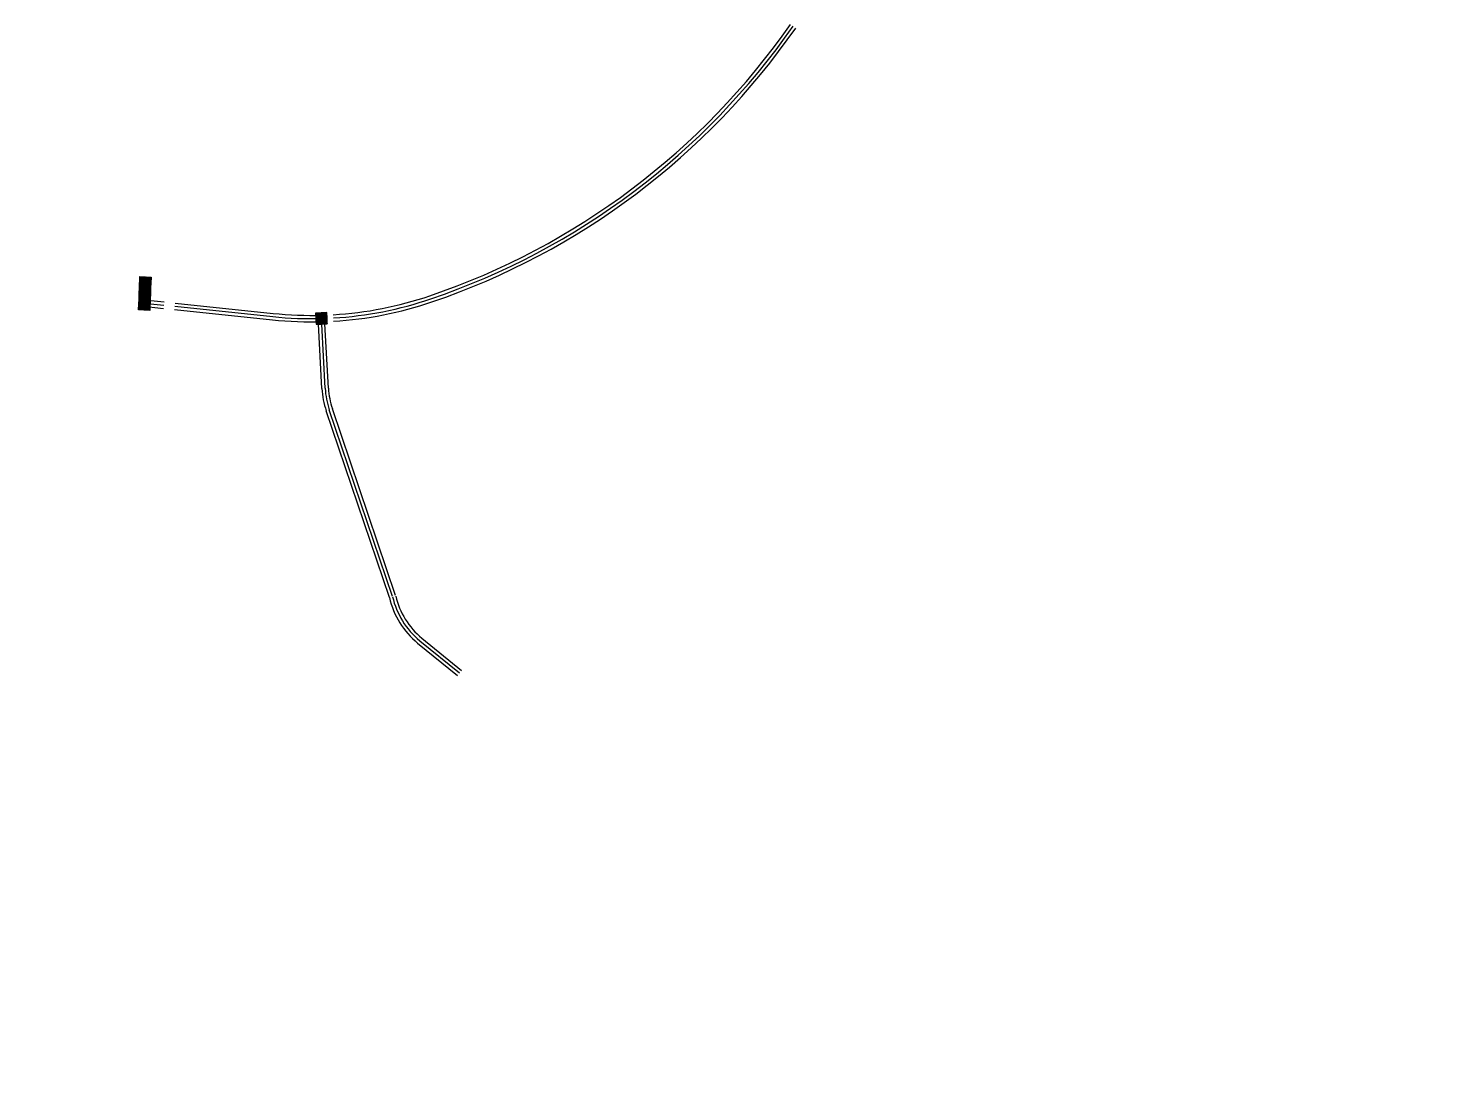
# Model space of a CAD drawing. Header units: millimetres. Extents: x 832728086 to 834530684, y 817551485 to 818349469.
# Drawn here: x 833097630 to 833173349, y 817765065 to 817822448 of the extents above; entities that cross this region are included whole.
import ezdxf

# ---------------------------------------------------------------- set-up
doc = ezdxf.new("R2010")
doc.units = ezdxf.units.MM
doc.header["$LTSCALE"] = 100
doc.layers.add('000-helpline', color=30, linetype='Continuous', lineweight=30, plot=False)
doc.layers.add('000-Tactile-l', color=8, linetype='Continuous')

# ---------------------------------------------------------------- blocks, each defined once
blk = doc.blocks.new('tactile')
at = {"layer": '000-helpline', "ltscale": 0.015}
for points in [[(834249.632, 817862.099), (834249.932, 817862.087), (834249.919, 817861.787), (834249.619, 817861.799)], [(834249.645, 817862.399), (834249.944, 817862.386), (834249.932, 817862.087), (834249.632, 817862.099)], [(834249.657, 817862.699), (834249.957, 817862.686), (834249.944, 817862.386), (834249.645, 817862.399)], [(834249.932, 817862.087), (834250.232, 817862.074), (834250.219, 817861.774), (834249.919, 817861.787)], [(834249.944, 817862.386), (834250.244, 817862.374), (834250.232, 817862.074), (834249.932, 817862.087)], [(834249.957, 817862.686), (834250.257, 817862.673), (834250.244, 817862.374), (834249.944, 817862.386)], [(834249.607, 817861.5), (834249.907, 817861.487), (834249.894, 817861.187), (834249.594, 817861.2)], [(834249.619, 817861.799), (834249.919, 817861.787), (834249.907, 817861.487), (834249.607, 817861.5)], [(834249.907, 817861.487), (834250.206, 817861.474), (834250.194, 817861.175), (834249.894, 817861.187)], [(834249.919, 817861.787), (834250.219, 817861.774), (834250.206, 817861.474), (834249.907, 817861.487)], [(834249.594, 817861.2), (834249.894, 817861.187), (834249.882, 817860.888), (834249.582, 817860.9)], [(834249.894, 817861.187), (834250.194, 817861.175), (834250.181, 817860.875), (834249.882, 817860.888)], [(834259.444, 817860.439), (834259.428, 817860.739), (834259.129, 817860.723), (834259.145, 817860.423)], [(834259.744, 817860.455), (834259.728, 817860.755), (834259.428, 817860.739), (834259.444, 817860.439)], [(834259.46, 817860.14), (834259.444, 817860.439), (834259.145, 817860.423), (834259.161, 817860.124)], [(834259.76, 817860.156), (834259.744, 817860.455), (834259.444, 817860.439), (834259.46, 817860.14)]]:
    blk.add_lwpolyline(points, close=True, dxfattribs=at)
at = {"layer": '000-Tactile-l', "ltscale": 5e-05}
for p, q in [((834249.698, 817861.288), (834250.943, 817861.158)), ((834249.706, 817861.464), (834250.961, 817861.332)), ((834251.558, 817861.269), (834256.835, 817860.715)), ((834249.691, 817861.113), (834250.924, 817860.984)), ((834251.521, 817860.921), (834256.798, 817860.367)), ((834251.539, 817861.095), (834256.816, 817860.541)), ((834259.47, 817856.663), (834259.286, 817860.124)), ((834259.645, 817856.673), (834259.46, 817860.133)), ((834259.819, 817856.682), (834259.635, 817860.143)), ((834263.109, 817845.389), (834259.702, 817855.453)), ((834263.275, 817845.446), (834259.868, 817855.509)), ((834263.441, 817845.502), (834260.034, 817855.565)), ((834264.744, 817843.058), (834266.895, 817841.32)), ((834264.855, 817843.193), (834267.005, 817841.456)), ((834264.633, 817842.923), (834266.785, 817841.184))]:
    blk.add_line(p, q, dxfattribs=at)
at = {"layer": '000-Tactile-l'}
for points in [[(834249.607, 817861.5), (834249.632, 817862.099), (834250.232, 817862.074), (834250.206, 817861.474)], [(834249.632, 817862.099), (834249.657, 817862.699), (834250.257, 817862.673), (834250.232, 817862.074)], [(834249.582, 817860.9), (834249.607, 817861.5), (834250.206, 817861.474), (834250.181, 817860.875)]]:
    blk.add_lwpolyline(points, close=True, dxfattribs=at)
at = {"layer": '000-Tactile-l', "ltscale": 0.015}
for centre, radius in [((834249.652, 817861.973), 0.0175), ((834249.654, 817862.023), 0.0175), ((834249.656, 817862.073), 0.0175), ((834249.652, 817861.973), 0.0125), ((834249.658, 817862.123), 0.0175), ((834249.654, 817862.023), 0.0125), ((834249.66, 817862.173), 0.0175), ((834249.656, 817862.073), 0.0125), ((834249.662, 817862.223), 0.0175), ((834249.658, 817862.123), 0.0125), ((834249.664, 817862.273), 0.0175), ((834249.66, 817862.173), 0.0125), ((834249.666, 817862.323), 0.0175), ((834249.662, 817862.223), 0.0125), ((834249.669, 817862.373), 0.0175), ((834249.664, 817862.273), 0.0125), ((834249.671, 817862.423), 0.0175), ((834249.666, 817862.323), 0.0125), ((834249.673, 817862.473), 0.0175), ((834249.669, 817862.373), 0.0125), ((834249.675, 817862.523), 0.0175), ((834249.671, 817862.423), 0.0125), ((834249.677, 817862.573), 0.0175), ((834249.673, 817862.473), 0.0125), ((834249.679, 817862.623), 0.0175), ((834249.675, 817862.523), 0.0125), ((834249.681, 817862.673), 0.0175), ((834249.677, 817862.573), 0.0125), ((834249.679, 817862.623), 0.0125), ((834249.681, 817862.673), 0.0125), ((834249.702, 817861.971), 0.0175), ((834249.704, 817862.021), 0.0175), ((834249.706, 817862.071), 0.0175), ((834249.702, 817861.971), 0.0125), ((834249.708, 817862.121), 0.0175), ((834249.704, 817862.021), 0.0125), ((834249.71, 817862.171), 0.0175), ((834249.706, 817862.071), 0.0125), ((834249.712, 817862.221), 0.0175), ((834249.708, 817862.121), 0.0125), ((834249.714, 817862.271), 0.0175), ((834249.71, 817862.171), 0.0125), ((834249.716, 817862.321), 0.0175), ((834249.712, 817862.221), 0.0125), ((834249.719, 817862.371), 0.0175), ((834249.714, 817862.271), 0.0125), ((834249.721, 817862.421), 0.0175), ((834249.716, 817862.321), 0.0125), ((834249.723, 817862.471), 0.0175), ((834249.719, 817862.371), 0.0125), ((834249.725, 817862.521), 0.0175), ((834249.721, 817862.421), 0.0125), ((834249.727, 817862.571), 0.0175), ((834249.723, 817862.471), 0.0125), ((834249.729, 817862.62), 0.0175), ((834249.725, 817862.521), 0.0125), ((834249.731, 817862.67), 0.0175), ((834249.727, 817862.571), 0.0125), ((834249.729, 817862.62), 0.0125), ((834249.731, 817862.67), 0.0125), ((834249.752, 817861.969), 0.0175), ((834249.754, 817862.019), 0.0175), ((834249.756, 817862.069), 0.0175), ((834249.752, 817861.969), 0.0125), ((834249.758, 817862.119), 0.0175), ((834249.754, 817862.019), 0.0125), ((834249.76, 817862.169), 0.0175), ((834249.756, 817862.069), 0.0125), ((834249.762, 817862.219), 0.0175), ((834249.758, 817862.119), 0.0125), ((834249.764, 817862.269), 0.0175), ((834249.76, 817862.169), 0.0125), ((834249.766, 817862.319), 0.0175), ((834249.762, 817862.219), 0.0125), ((834249.768, 817862.369), 0.0175), ((834249.764, 817862.269), 0.0125), ((834249.771, 817862.419), 0.0175), ((834249.766, 817862.319), 0.0125), ((834249.773, 817862.469), 0.0175), ((834249.768, 817862.369), 0.0125), ((834249.775, 817862.518), 0.0175), ((834249.771, 817862.419), 0.0125), ((834249.777, 817862.568), 0.0175), ((834249.773, 817862.469), 0.0125), ((834249.779, 817862.618), 0.0175), ((834249.775, 817862.518), 0.0125), ((834249.781, 817862.668), 0.0175), ((834249.777, 817862.568), 0.0125), ((834249.779, 817862.618), 0.0125), ((834249.781, 817862.668), 0.0125), ((834249.802, 817861.967), 0.0175), ((834249.804, 817862.017), 0.0175), ((834249.806, 817862.067), 0.0175), ((834249.802, 817861.967), 0.0125), ((834249.808, 817862.117), 0.0175), ((834249.804, 817862.017), 0.0125), ((834249.81, 817862.167), 0.0175), ((834249.806, 817862.067), 0.0125), ((834249.812, 817862.217), 0.0175), ((834249.808, 817862.117), 0.0125), ((834249.814, 817862.267), 0.0175), ((834249.81, 817862.167), 0.0125), ((834249.816, 817862.317), 0.0175), ((834249.812, 817862.217), 0.0125), ((834249.818, 817862.367), 0.0175), ((834249.814, 817862.267), 0.0125), ((834249.821, 817862.416), 0.0175), ((834249.816, 817862.317), 0.0125), ((834249.823, 817862.466), 0.0175), ((834249.818, 817862.367), 0.0125), ((834249.825, 817862.516), 0.0175), ((834249.821, 817862.416), 0.0125), ((834249.827, 817862.566), 0.0175), ((834249.823, 817862.466), 0.0125), ((834249.829, 817862.616), 0.0175), ((834249.825, 817862.516), 0.0125), ((834249.831, 817862.666), 0.0175), ((834249.827, 817862.566), 0.0125), ((834249.829, 817862.616), 0.0125), ((834249.831, 817862.666), 0.0125), ((834249.852, 817861.965), 0.0175), ((834249.854, 817862.015), 0.0175), ((834249.856, 817862.065), 0.0175), ((834249.852, 817861.965), 0.0125), ((834249.858, 817862.115), 0.0175), ((834249.854, 817862.015), 0.0125), ((834249.86, 817862.165), 0.0175), ((834249.856, 817862.065), 0.0125), ((834249.862, 817862.215), 0.0175), ((834249.858, 817862.115), 0.0125), ((834249.864, 817862.265), 0.0175), ((834249.86, 817862.165), 0.0125), ((834249.866, 817862.314), 0.0175), ((834249.862, 817862.215), 0.0125), ((834249.868, 817862.364), 0.0175), ((834249.864, 817862.265), 0.0125), ((834249.87, 817862.414), 0.0175), ((834249.866, 817862.314), 0.0125), ((834249.873, 817862.464), 0.0175), ((834249.868, 817862.364), 0.0125), ((834249.875, 817862.514), 0.0175), ((834249.87, 817862.414), 0.0125), ((834249.877, 817862.564), 0.0175), ((834249.873, 817862.464), 0.0125), ((834249.879, 817862.614), 0.0175), ((834249.875, 817862.514), 0.0125), ((834249.881, 817862.664), 0.0175), ((834249.877, 817862.564), 0.0125), ((834249.879, 817862.614), 0.0125), ((834249.881, 817862.664), 0.0125), ((834249.902, 817861.963), 0.0175), ((834249.904, 817862.013), 0.0175), ((834249.906, 817862.063), 0.0175), ((834249.902, 817861.963), 0.0125), ((834249.908, 817862.113), 0.0175), ((834249.904, 817862.013), 0.0125), ((834249.91, 817862.163), 0.0175), ((834249.906, 817862.063), 0.0125), ((834249.912, 817862.212), 0.0175), ((834249.908, 817862.113), 0.0125), ((834249.914, 817862.262), 0.0175), ((834249.91, 817862.163), 0.0125), ((834249.916, 817862.312), 0.0175), ((834249.912, 817862.212), 0.0125), ((834249.918, 817862.362), 0.0175), ((834249.914, 817862.262), 0.0125), ((834249.92, 817862.412), 0.0175), ((834249.916, 817862.312), 0.0125), ((834249.923, 817862.462), 0.0175), ((834249.918, 817862.362), 0.0125), ((834249.925, 817862.512), 0.0175), ((834249.92, 817862.412), 0.0125), ((834249.927, 817862.562), 0.0175), ((834249.923, 817862.462), 0.0125), ((834249.929, 817862.612), 0.0175), ((834249.925, 817862.512), 0.0125), ((834249.931, 817862.662), 0.0175), ((834249.927, 817862.562), 0.0125), ((834249.929, 817862.612), 0.0125), ((834249.931, 817862.662), 0.0125), ((834249.952, 817861.961), 0.0175), ((834249.954, 817862.011), 0.0175), ((834249.956, 817862.06), 0.0175), ((834249.952, 817861.961), 0.0125), ((834249.958, 817862.11), 0.0175), ((834249.954, 817862.011), 0.0125), ((834249.96, 817862.16), 0.0175), ((834249.956, 817862.06), 0.0125), ((834249.962, 817862.21), 0.0175), ((834249.958, 817862.11), 0.0125), ((834249.964, 817862.26), 0.0175), ((834249.96, 817862.16), 0.0125), ((834249.966, 817862.31), 0.0175), ((834249.962, 817862.21), 0.0125), ((834249.968, 817862.36), 0.0175), ((834249.964, 817862.26), 0.0125), ((834249.97, 817862.41), 0.0175), ((834249.966, 817862.31), 0.0125), ((834249.972, 817862.46), 0.0175), ((834249.968, 817862.36), 0.0125), ((834249.975, 817862.51), 0.0175), ((834249.97, 817862.41), 0.0125), ((834249.977, 817862.56), 0.0175), ((834249.972, 817862.46), 0.0125), ((834249.979, 817862.61), 0.0175), ((834249.975, 817862.51), 0.0125), ((834249.981, 817862.66), 0.0175), ((834249.977, 817862.56), 0.0125), ((834249.979, 817862.61), 0.0125), ((834249.981, 817862.66), 0.0125), ((834250.001, 817861.958), 0.0175), ((834250.004, 817862.008), 0.0175), ((834250.006, 817862.058), 0.0175), ((834250.001, 817861.958), 0.0125), ((834250.008, 817862.108), 0.0175), ((834250.004, 817862.008), 0.0125), ((834250.01, 817862.158), 0.0175), ((834250.006, 817862.058), 0.0125), ((834250.012, 817862.208), 0.0175), ((834250.008, 817862.108), 0.0125), ((834250.014, 817862.258), 0.0175), ((834250.01, 817862.158), 0.0125), ((834250.016, 817862.308), 0.0175), ((834250.012, 817862.208), 0.0125), ((834250.018, 817862.358), 0.0175), ((834250.014, 817862.258), 0.0125), ((834250.02, 817862.408), 0.0175), ((834250.016, 817862.308), 0.0125), ((834250.022, 817862.458), 0.0175), ((834250.018, 817862.358), 0.0125), ((834250.025, 817862.508), 0.0175), ((834250.02, 817862.408), 0.0125), ((834250.027, 817862.558), 0.0175), ((834250.022, 817862.458), 0.0125), ((834250.029, 817862.608), 0.0175), ((834250.025, 817862.508), 0.0125), ((834250.031, 817862.658), 0.0175), ((834250.027, 817862.558), 0.0125), ((834250.029, 817862.608), 0.0125), ((834250.031, 817862.658), 0.0125), ((834250.051, 817861.956), 0.0175), ((834250.054, 817862.006), 0.0175), ((834250.056, 817862.056), 0.0175), ((834250.058, 817862.106), 0.0175), ((834250.054, 817862.006), 0.0125), ((834250.06, 817862.156), 0.0175), ((834250.056, 817862.056), 0.0125), ((834250.062, 817862.206), 0.0175), ((834250.058, 817862.106), 0.0125), ((834250.064, 817862.256), 0.0175), ((834250.06, 817862.156), 0.0125), ((834250.066, 817862.306), 0.0175), ((834250.062, 817862.206), 0.0125), ((834250.068, 817862.356), 0.0175), ((834250.064, 817862.256), 0.0125), ((834250.07, 817862.406), 0.0175), ((834250.066, 817862.306), 0.0125), ((834250.072, 817862.456), 0.0175), ((834250.068, 817862.356), 0.0125), ((834250.074, 817862.506), 0.0175), ((834250.07, 817862.406), 0.0125), ((834250.077, 817862.556), 0.0175), ((834250.072, 817862.456), 0.0125), ((834250.079, 817862.606), 0.0175), ((834250.074, 817862.506), 0.0125), ((834250.081, 817862.656), 0.0175), ((834250.077, 817862.556), 0.0125), ((834250.079, 817862.606), 0.0125), ((834250.081, 817862.656), 0.0125), ((834250.101, 817861.954), 0.0175), ((834250.103, 817862.004), 0.0175), ((834250.106, 817862.054), 0.0175), ((834250.108, 817862.104), 0.0175), ((834250.103, 817862.004), 0.0125), ((834250.11, 817862.154), 0.0175), ((834250.106, 817862.054), 0.0125), ((834250.112, 817862.204), 0.0175), ((834250.108, 817862.104), 0.0125), ((834250.114, 817862.254), 0.0175), ((834250.11, 817862.154), 0.0125), ((834250.116, 817862.304), 0.0175), ((834250.112, 817862.204), 0.0125), ((834250.118, 817862.354), 0.0175), ((834250.114, 817862.254), 0.0125), ((834250.12, 817862.404), 0.0175), ((834250.116, 817862.304), 0.0125), ((834250.122, 817862.454), 0.0175), ((834250.118, 817862.354), 0.0125), ((834250.124, 817862.504), 0.0175), ((834250.12, 817862.404), 0.0125), ((834250.127, 817862.554), 0.0175), ((834250.122, 817862.454), 0.0125), ((834250.129, 817862.604), 0.0175), ((834250.124, 817862.504), 0.0125), ((834250.131, 817862.654), 0.0175), ((834250.127, 817862.554), 0.0125), ((834250.129, 817862.604), 0.0125), ((834250.131, 817862.654), 0.0125), ((834250.153, 817862.002), 0.0175), ((834250.156, 817862.052), 0.0175), ((834250.158, 817862.102), 0.0175), ((834250.153, 817862.002), 0.0125), ((834250.16, 817862.152), 0.0175), ((834250.156, 817862.052), 0.0125), ((834250.162, 817862.202), 0.0175), ((834250.158, 817862.102), 0.0125), ((834250.164, 817862.252), 0.0175), ((834250.16, 817862.152), 0.0125), ((834250.166, 817862.302), 0.0175), ((834250.162, 817862.202), 0.0125), ((834250.168, 817862.352), 0.0175), ((834250.164, 817862.252), 0.0125), ((834250.17, 817862.402), 0.0175), ((834250.166, 817862.302), 0.0125), ((834250.172, 817862.452), 0.0175), ((834250.168, 817862.352), 0.0125), ((834250.174, 817862.502), 0.0175), ((834250.17, 817862.402), 0.0125), ((834250.176, 817862.552), 0.0175), ((834250.172, 817862.452), 0.0125), ((834250.179, 817862.602), 0.0175), ((834250.174, 817862.502), 0.0125), ((834250.181, 817862.652), 0.0175), ((834250.176, 817862.552), 0.0125), ((834250.179, 817862.602), 0.0125), ((834250.181, 817862.652), 0.0125), ((834250.203, 817862), 0.0175), ((834250.206, 817862.05), 0.0175), ((834250.208, 817862.1), 0.0175), ((834250.203, 817862), 0.0125), ((834250.21, 817862.15), 0.0175), ((834250.206, 817862.05), 0.0125), ((834250.212, 817862.2), 0.0175), ((834250.208, 817862.1), 0.0125), ((834250.214, 817862.25), 0.0175), ((834250.21, 817862.15), 0.0125), ((834250.216, 817862.3), 0.0175), ((834250.212, 817862.2), 0.0125), ((834250.218, 817862.35), 0.0175), ((834250.214, 817862.25), 0.0125), ((834250.22, 817862.4), 0.0175), ((834250.216, 817862.3), 0.0125), ((834250.222, 817862.45), 0.0175), ((834250.218, 817862.35), 0.0125), ((834250.224, 817862.5), 0.0175), ((834250.22, 817862.4), 0.0125), ((834250.226, 817862.55), 0.0175), ((834250.222, 817862.45), 0.0125), ((834250.229, 817862.6), 0.0175), ((834250.224, 817862.5), 0.0125), ((834250.231, 817862.65), 0.0175), ((834250.226, 817862.55), 0.0125), ((834250.229, 817862.6), 0.0125), ((834250.231, 817862.65), 0.0125), ((834249.62, 817861.224), 0.0175), ((834249.622, 817861.274), 0.0175), ((834249.625, 817861.324), 0.0175), ((834249.62, 817861.224), 0.0125), ((834249.627, 817861.374), 0.0175), ((834249.622, 817861.274), 0.0125), ((834249.629, 817861.424), 0.0175), ((834249.625, 817861.324), 0.0125), ((834249.631, 817861.474), 0.0175), ((834249.627, 817861.374), 0.0125), ((834249.633, 817861.524), 0.0175), ((834249.629, 817861.424), 0.0125), ((834249.635, 817861.573), 0.0175), ((834249.631, 817861.474), 0.0125), ((834249.637, 817861.623), 0.0175), ((834249.633, 817861.524), 0.0125), ((834249.639, 817861.673), 0.0175), ((834249.635, 817861.573), 0.0125), ((834249.641, 817861.723), 0.0175), ((834249.637, 817861.623), 0.0125), ((834249.643, 817861.773), 0.0175), ((834249.639, 817861.673), 0.0125), ((834249.646, 817861.823), 0.0175), ((834249.641, 817861.723), 0.0125), ((834249.648, 817861.873), 0.0175), ((834249.643, 817861.773), 0.0125), ((834249.65, 817861.923), 0.0175), ((834249.646, 817861.823), 0.0125), ((834249.648, 817861.873), 0.0125), ((834249.65, 817861.923), 0.0125), ((834249.67, 817861.222), 0.0175), ((834249.672, 817861.272), 0.0175), ((834249.675, 817861.322), 0.0175), ((834249.67, 817861.222), 0.0125), ((834249.677, 817861.372), 0.0175), ((834249.672, 817861.272), 0.0125), ((834249.679, 817861.422), 0.0175), ((834249.675, 817861.322), 0.0125), ((834249.681, 817861.471), 0.0175), ((834249.677, 817861.372), 0.0125), ((834249.683, 817861.521), 0.0175), ((834249.679, 817861.422), 0.0125), ((834249.685, 817861.571), 0.0175), ((834249.681, 817861.471), 0.0125), ((834249.687, 817861.621), 0.0175), ((834249.683, 817861.521), 0.0125), ((834249.689, 817861.671), 0.0175), ((834249.685, 817861.571), 0.0125), ((834249.691, 817861.721), 0.0175), ((834249.687, 817861.621), 0.0125), ((834249.693, 817861.771), 0.0175), ((834249.689, 817861.671), 0.0125), ((834249.695, 817861.821), 0.0175), ((834249.691, 817861.721), 0.0125), ((834249.698, 817861.871), 0.0175), ((834249.693, 817861.771), 0.0125), ((834249.7, 817861.921), 0.0175), ((834249.695, 817861.821), 0.0125), ((834249.698, 817861.871), 0.0125), ((834249.7, 817861.921), 0.0125), ((834249.72, 817861.22), 0.0175), ((834249.722, 817861.27), 0.0175), ((834249.724, 817861.32), 0.0175), ((834249.72, 817861.22), 0.0125), ((834249.727, 817861.369), 0.0175), ((834249.722, 817861.27), 0.0125), ((834249.729, 817861.419), 0.0175), ((834249.724, 817861.32), 0.0125), ((834249.731, 817861.469), 0.0175), ((834249.727, 817861.369), 0.0125), ((834249.733, 817861.519), 0.0175), ((834249.729, 817861.419), 0.0125), ((834249.735, 817861.569), 0.0175), ((834249.731, 817861.469), 0.0125), ((834249.737, 817861.619), 0.0175), ((834249.733, 817861.519), 0.0125), ((834249.739, 817861.669), 0.0175), ((834249.735, 817861.569), 0.0125), ((834249.741, 817861.719), 0.0175), ((834249.737, 817861.619), 0.0125), ((834249.743, 817861.769), 0.0175), ((834249.739, 817861.669), 0.0125), ((834249.745, 817861.819), 0.0175), ((834249.741, 817861.719), 0.0125), ((834249.748, 817861.869), 0.0175), ((834249.743, 817861.769), 0.0125), ((834249.75, 817861.919), 0.0175), ((834249.745, 817861.819), 0.0125), ((834249.748, 817861.869), 0.0125), ((834249.75, 817861.919), 0.0125), ((834249.77, 817861.218), 0.0175), ((834249.772, 817861.267), 0.0175), ((834249.774, 817861.317), 0.0175), ((834249.77, 817861.218), 0.0125), ((834249.777, 817861.367), 0.0175), ((834249.772, 817861.267), 0.0125), ((834249.779, 817861.417), 0.0175), ((834249.774, 817861.317), 0.0125), ((834249.781, 817861.467), 0.0175), ((834249.777, 817861.367), 0.0125), ((834249.783, 817861.517), 0.0175), ((834249.779, 817861.417), 0.0125), ((834249.785, 817861.567), 0.0175), ((834249.781, 817861.467), 0.0125), ((834249.787, 817861.617), 0.0175), ((834249.783, 817861.517), 0.0125), ((834249.789, 817861.667), 0.0175), ((834249.785, 817861.567), 0.0125), ((834249.791, 817861.717), 0.0175), ((834249.787, 817861.617), 0.0125), ((834249.793, 817861.767), 0.0175), ((834249.789, 817861.667), 0.0125), ((834249.795, 817861.817), 0.0175), ((834249.791, 817861.717), 0.0125), ((834249.797, 817861.867), 0.0175), ((834249.793, 817861.767), 0.0125), ((834249.8, 817861.917), 0.0175), ((834249.795, 817861.817), 0.0125), ((834249.797, 817861.867), 0.0125), ((834249.8, 817861.917), 0.0125), ((834249.82, 817861.215), 0.0175), ((834249.822, 817861.265), 0.0175), ((834249.824, 817861.315), 0.0175), ((834249.82, 817861.215), 0.0125), ((834249.826, 817861.365), 0.0175), ((834249.822, 817861.265), 0.0125), ((834249.829, 817861.415), 0.0175), ((834249.824, 817861.315), 0.0125), ((834249.831, 817861.465), 0.0175), ((834249.826, 817861.365), 0.0125), ((834249.833, 817861.515), 0.0175), ((834249.829, 817861.415), 0.0125), ((834249.835, 817861.565), 0.0175), ((834249.831, 817861.465), 0.0125), ((834249.837, 817861.615), 0.0175), ((834249.833, 817861.515), 0.0125), ((834249.839, 817861.665), 0.0175), ((834249.835, 817861.565), 0.0125), ((834249.841, 817861.715), 0.0175), ((834249.837, 817861.615), 0.0125), ((834249.843, 817861.765), 0.0175), ((834249.839, 817861.665), 0.0125), ((834249.845, 817861.815), 0.0175), ((834249.841, 817861.715), 0.0125), ((834249.847, 817861.865), 0.0175), ((834249.843, 817861.765), 0.0125), ((834249.85, 817861.915), 0.0175), ((834249.845, 817861.815), 0.0125), ((834249.847, 817861.865), 0.0125), ((834249.85, 817861.915), 0.0125), ((834249.87, 817861.213), 0.0175), ((834249.872, 817861.263), 0.0175), ((834249.874, 817861.313), 0.0175), ((834249.87, 817861.213), 0.0125), ((834249.876, 817861.363), 0.0175), ((834249.872, 817861.263), 0.0125), ((834249.879, 817861.413), 0.0175), ((834249.874, 817861.313), 0.0125), ((834249.881, 817861.463), 0.0175), ((834249.876, 817861.363), 0.0125), ((834249.883, 817861.513), 0.0175), ((834249.879, 817861.413), 0.0125), ((834249.885, 817861.563), 0.0175), ((834249.881, 817861.463), 0.0125), ((834249.887, 817861.613), 0.0175), ((834249.883, 817861.513), 0.0125), ((834249.889, 817861.663), 0.0175), ((834249.885, 817861.563), 0.0125), ((834249.891, 817861.713), 0.0175), ((834249.887, 817861.613), 0.0125), ((834249.893, 817861.763), 0.0175), ((834249.889, 817861.663), 0.0125), ((834249.895, 817861.813), 0.0175), ((834249.891, 817861.713), 0.0125), ((834249.897, 817861.863), 0.0175), ((834249.893, 817861.763), 0.0125), ((834249.899, 817861.913), 0.0175), ((834249.895, 817861.813), 0.0125), ((834249.897, 817861.863), 0.0125), ((834249.899, 817861.913), 0.0125), ((834249.92, 817861.211), 0.0175), ((834249.922, 817861.261), 0.0175), ((834249.924, 817861.311), 0.0175), ((834249.92, 817861.211), 0.0125), ((834249.926, 817861.361), 0.0175), ((834249.922, 817861.261), 0.0125), ((834249.929, 817861.411), 0.0175), ((834249.924, 817861.311), 0.0125), ((834249.931, 817861.461), 0.0175), ((834249.926, 817861.361), 0.0125), ((834249.933, 817861.511), 0.0175), ((834249.929, 817861.411), 0.0125), ((834249.935, 817861.561), 0.0175), ((834249.931, 817861.461), 0.0125), ((834249.937, 817861.611), 0.0175), ((834249.933, 817861.511), 0.0125), ((834249.939, 817861.661), 0.0175), ((834249.935, 817861.561), 0.0125), ((834249.941, 817861.711), 0.0175), ((834249.937, 817861.611), 0.0125), ((834249.943, 817861.761), 0.0175), ((834249.939, 817861.661), 0.0125), ((834249.945, 817861.811), 0.0175), ((834249.941, 817861.711), 0.0125), ((834249.947, 817861.861), 0.0175), ((834249.943, 817861.761), 0.0125), ((834249.949, 817861.911), 0.0175), ((834249.945, 817861.811), 0.0125), ((834249.947, 817861.861), 0.0125), ((834249.949, 817861.911), 0.0125), ((834249.97, 817861.209), 0.0175), ((834249.972, 817861.259), 0.0175), ((834249.974, 817861.309), 0.0175), ((834249.97, 817861.209), 0.0125), ((834249.976, 817861.359), 0.0175), ((834249.972, 817861.259), 0.0125), ((834249.978, 817861.409), 0.0175), ((834249.974, 817861.309), 0.0125), ((834249.981, 817861.459), 0.0175), ((834249.976, 817861.359), 0.0125), ((834249.983, 817861.509), 0.0175), ((834249.978, 817861.409), 0.0125), ((834249.985, 817861.559), 0.0175), ((834249.981, 817861.459), 0.0125), ((834249.987, 817861.609), 0.0175), ((834249.983, 817861.509), 0.0125), ((834249.989, 817861.659), 0.0175), ((834249.985, 817861.559), 0.0125), ((834249.991, 817861.709), 0.0175), ((834249.987, 817861.609), 0.0125), ((834249.993, 817861.759), 0.0175), ((834249.989, 817861.659), 0.0125), ((834249.995, 817861.809), 0.0175), ((834249.991, 817861.709), 0.0125), ((834249.997, 817861.859), 0.0175), ((834249.993, 817861.759), 0.0125), ((834249.999, 817861.909), 0.0175), ((834249.995, 817861.809), 0.0125), ((834249.997, 817861.859), 0.0125), ((834249.999, 817861.909), 0.0125), ((834250.02, 817861.207), 0.0175), ((834250.022, 817861.257), 0.0175), ((834250.024, 817861.307), 0.0175), ((834250.02, 817861.207), 0.0125), ((834250.026, 817861.357), 0.0175), ((834250.022, 817861.257), 0.0125), ((834250.028, 817861.407), 0.0175), ((834250.024, 817861.307), 0.0125), ((834250.031, 817861.457), 0.0175), ((834250.026, 817861.357), 0.0125), ((834250.033, 817861.507), 0.0175), ((834250.028, 817861.407), 0.0125), ((834250.035, 817861.557), 0.0175), ((834250.031, 817861.457), 0.0125), ((834250.037, 817861.607), 0.0175), ((834250.033, 817861.507), 0.0125), ((834250.039, 817861.657), 0.0175), ((834250.035, 817861.557), 0.0125), ((834250.041, 817861.707), 0.0175), ((834250.037, 817861.607), 0.0125), ((834250.043, 817861.757), 0.0175), ((834250.039, 817861.657), 0.0125), ((834250.045, 817861.807), 0.0175), ((834250.041, 817861.707), 0.0125), ((834250.047, 817861.856), 0.0175), ((834250.043, 817861.757), 0.0125), ((834250.049, 817861.906), 0.0175), ((834250.045, 817861.807), 0.0125), ((834250.047, 817861.856), 0.0125), ((834250.049, 817861.906), 0.0125), ((834250.051, 817861.956), 0.0125), ((834250.07, 817861.205), 0.0175), ((834250.072, 817861.255), 0.0175), ((834250.074, 817861.305), 0.0175), ((834250.07, 817861.205), 0.0125), ((834250.076, 817861.355), 0.0175), ((834250.072, 817861.255), 0.0125), ((834250.078, 817861.405), 0.0175), ((834250.074, 817861.305), 0.0125), ((834250.08, 817861.455), 0.0175), ((834250.076, 817861.355), 0.0125), ((834250.083, 817861.505), 0.0175), ((834250.078, 817861.405), 0.0125), ((834250.085, 817861.555), 0.0175), ((834250.08, 817861.455), 0.0125), ((834250.087, 817861.605), 0.0175), ((834250.083, 817861.505), 0.0125), ((834250.089, 817861.655), 0.0175), ((834250.085, 817861.555), 0.0125), ((834250.091, 817861.705), 0.0175), ((834250.087, 817861.605), 0.0125), ((834250.093, 817861.754), 0.0175), ((834250.089, 817861.655), 0.0125), ((834250.095, 817861.804), 0.0175), ((834250.091, 817861.705), 0.0125), ((834250.097, 817861.854), 0.0175), ((834250.093, 817861.754), 0.0125), ((834250.099, 817861.904), 0.0175), ((834250.095, 817861.804), 0.0125), ((834250.097, 817861.854), 0.0125), ((834250.099, 817861.904), 0.0125), ((834250.101, 817861.954), 0.0125), ((834250.12, 817861.203), 0.0175), ((834250.122, 817861.253), 0.0175), ((834250.124, 817861.303), 0.0175), ((834250.12, 817861.203), 0.0125), ((834250.126, 817861.353), 0.0175), ((834250.122, 817861.253), 0.0125), ((834250.128, 817861.403), 0.0175), ((834250.124, 817861.303), 0.0125), ((834250.13, 817861.453), 0.0175), ((834250.126, 817861.353), 0.0125), ((834250.133, 817861.503), 0.0175), ((834250.128, 817861.403), 0.0125), ((834250.135, 817861.553), 0.0175), ((834250.13, 817861.453), 0.0125), ((834250.137, 817861.603), 0.0175), ((834250.133, 817861.503), 0.0125), ((834250.139, 817861.652), 0.0175), ((834250.135, 817861.553), 0.0125), ((834250.141, 817861.702), 0.0175), ((834250.137, 817861.603), 0.0125), ((834250.143, 817861.752), 0.0175), ((834250.139, 817861.652), 0.0125), ((834250.145, 817861.802), 0.0175), ((834250.141, 817861.702), 0.0125), ((834250.147, 817861.852), 0.0175), ((834250.143, 817861.752), 0.0125), ((834250.149, 817861.902), 0.0175), ((834250.145, 817861.802), 0.0125), ((834250.151, 817861.952), 0.0175), ((834250.147, 817861.852), 0.0125), ((834250.149, 817861.902), 0.0125), ((834250.151, 817861.952), 0.0125), ((834250.17, 817861.201), 0.0175), ((834250.172, 817861.251), 0.0175), ((834250.174, 817861.301), 0.0175), ((834250.176, 817861.351), 0.0175), ((834250.172, 817861.251), 0.0125), ((834250.178, 817861.401), 0.0175), ((834250.174, 817861.301), 0.0125), ((834250.18, 817861.451), 0.0175), ((834250.176, 817861.351), 0.0125), ((834250.182, 817861.501), 0.0175), ((834250.178, 817861.401), 0.0125), ((834250.185, 817861.55), 0.0175), ((834250.18, 817861.451), 0.0125), ((834250.187, 817861.6), 0.0175), ((834250.182, 817861.501), 0.0125), ((834250.189, 817861.65), 0.0175), ((834250.185, 817861.55), 0.0125), ((834250.191, 817861.7), 0.0175), ((834250.187, 817861.6), 0.0125), ((834250.193, 817861.75), 0.0175), ((834250.189, 817861.65), 0.0125), ((834250.195, 817861.8), 0.0175), ((834250.191, 817861.7), 0.0125), ((834250.197, 817861.85), 0.0175), ((834250.193, 817861.75), 0.0125), ((834250.199, 817861.9), 0.0175), ((834250.195, 817861.8), 0.0125), ((834250.201, 817861.95), 0.0175), ((834250.197, 817861.85), 0.0125), ((834250.199, 817861.9), 0.0125), ((834250.201, 817861.95), 0.0125), ((834249.608, 817860.924), 0.0175), ((834249.61, 817860.974), 0.0175), ((834249.612, 817861.024), 0.0175), ((834249.608, 817860.924), 0.0125), ((834249.614, 817861.074), 0.0175), ((834249.61, 817860.974), 0.0125), ((834249.616, 817861.124), 0.0175), ((834249.612, 817861.024), 0.0125), ((834249.618, 817861.174), 0.0175), ((834249.614, 817861.074), 0.0125), ((834249.616, 817861.124), 0.0125), ((834249.618, 817861.174), 0.0125), ((834249.658, 817860.922), 0.0175), ((834249.66, 817860.972), 0.0175), ((834249.662, 817861.022), 0.0175), ((834249.658, 817860.922), 0.0125), ((834249.664, 817861.072), 0.0175), ((834249.66, 817860.972), 0.0125), ((834249.666, 817861.122), 0.0175), ((834249.662, 817861.022), 0.0125), ((834249.668, 817861.172), 0.0175), ((834249.664, 817861.072), 0.0125), ((834249.666, 817861.122), 0.0125), ((834249.668, 817861.172), 0.0125), ((834249.708, 817860.92), 0.0175), ((834249.71, 817860.97), 0.0175), ((834249.712, 817861.02), 0.0175), ((834249.708, 817860.92), 0.0125), ((834249.714, 817861.07), 0.0175), ((834249.71, 817860.97), 0.0125), ((834249.716, 817861.12), 0.0175), ((834249.712, 817861.02), 0.0125), ((834249.718, 817861.17), 0.0175), ((834249.714, 817861.07), 0.0125), ((834249.716, 817861.12), 0.0125), ((834249.718, 817861.17), 0.0125), ((834249.758, 817860.918), 0.0175), ((834249.76, 817860.968), 0.0175), ((834249.762, 817861.018), 0.0175), ((834249.758, 817860.918), 0.0125), ((834249.764, 817861.068), 0.0175), ((834249.76, 817860.968), 0.0125), ((834249.766, 817861.118), 0.0175), ((834249.762, 817861.018), 0.0125), ((834249.768, 817861.168), 0.0175), ((834249.764, 817861.068), 0.0125), ((834249.766, 817861.118), 0.0125), ((834249.768, 817861.168), 0.0125), ((834249.808, 817860.916), 0.0175), ((834249.81, 817860.966), 0.0175), ((834249.812, 817861.016), 0.0175), ((834249.808, 817860.916), 0.0125), ((834249.814, 817861.066), 0.0175), ((834249.81, 817860.966), 0.0125), ((834249.816, 817861.116), 0.0175), ((834249.812, 817861.016), 0.0125), ((834249.818, 817861.165), 0.0175), ((834249.814, 817861.066), 0.0125), ((834249.816, 817861.116), 0.0125), ((834249.818, 817861.165), 0.0125), ((834249.858, 817860.914), 0.0175), ((834249.86, 817860.964), 0.0175), ((834249.862, 817861.014), 0.0175), ((834249.858, 817860.914), 0.0125), ((834249.864, 817861.063), 0.0175), ((834249.86, 817860.964), 0.0125), ((834249.866, 817861.113), 0.0175), ((834249.862, 817861.014), 0.0125), ((834249.868, 817861.163), 0.0175), ((834249.864, 817861.063), 0.0125), ((834249.866, 817861.113), 0.0125), ((834249.868, 817861.163), 0.0125), ((834249.908, 817860.912), 0.0175), ((834249.91, 817860.961), 0.0175), ((834249.912, 817861.011), 0.0175), ((834249.908, 817860.912), 0.0125), ((834249.914, 817861.061), 0.0175), ((834249.91, 817860.961), 0.0125), ((834249.916, 817861.111), 0.0175), ((834249.912, 817861.011), 0.0125), ((834249.918, 817861.161), 0.0175), ((834249.914, 817861.061), 0.0125), ((834249.916, 817861.111), 0.0125), ((834249.918, 817861.161), 0.0125), ((834249.958, 817860.909), 0.0175), ((834249.96, 817860.959), 0.0175), ((834249.962, 817861.009), 0.0175), ((834249.958, 817860.909), 0.0125), ((834249.964, 817861.059), 0.0175), ((834249.96, 817860.959), 0.0125), ((834249.966, 817861.109), 0.0175), ((834249.962, 817861.009), 0.0125), ((834249.968, 817861.159), 0.0175), ((834249.964, 817861.059), 0.0125), ((834249.966, 817861.109), 0.0125), ((834249.968, 817861.159), 0.0125), ((834250.007, 817860.907), 0.0175), ((834250.01, 817860.957), 0.0175), ((834250.012, 817861.007), 0.0175), ((834250.007, 817860.907), 0.0125), ((834250.014, 817861.057), 0.0175), ((834250.01, 817860.957), 0.0125), ((834250.016, 817861.107), 0.0175), ((834250.012, 817861.007), 0.0125), ((834250.018, 817861.157), 0.0175), ((834250.014, 817861.057), 0.0125), ((834250.016, 817861.107), 0.0125), ((834250.018, 817861.157), 0.0125), ((834250.057, 817860.905), 0.0175), ((834250.06, 817860.955), 0.0175), ((834250.062, 817861.005), 0.0175), ((834250.057, 817860.905), 0.0125), ((834250.064, 817861.055), 0.0175), ((834250.06, 817860.955), 0.0125), ((834250.066, 817861.105), 0.0175), ((834250.062, 817861.005), 0.0125), ((834250.068, 817861.155), 0.0175), ((834250.064, 817861.055), 0.0125), ((834250.066, 817861.105), 0.0125), ((834250.068, 817861.155), 0.0125), ((834250.107, 817860.903), 0.0175), ((834250.109, 817860.953), 0.0175), ((834250.112, 817861.003), 0.0175), ((834250.107, 817860.903), 0.0125), ((834250.114, 817861.053), 0.0175), ((834250.109, 817860.953), 0.0125), ((834250.116, 817861.103), 0.0175), ((834250.112, 817861.003), 0.0125), ((834250.118, 817861.153), 0.0175), ((834250.114, 817861.053), 0.0125), ((834250.116, 817861.103), 0.0125), ((834250.118, 817861.153), 0.0125), ((834250.157, 817860.901), 0.0175), ((834250.159, 817860.951), 0.0175), ((834250.162, 817861.001), 0.0175), ((834250.157, 817860.901), 0.0125), ((834250.164, 817861.051), 0.0175), ((834250.159, 817860.951), 0.0125), ((834250.166, 817861.101), 0.0175), ((834250.162, 817861.001), 0.0125), ((834250.168, 817861.151), 0.0175), ((834250.164, 817861.051), 0.0125), ((834250.166, 817861.101), 0.0125), ((834250.168, 817861.151), 0.0125), ((834250.17, 817861.201), 0.0125), ((834259.155, 817860.699), 0.0175), ((834259.158, 817860.649), 0.0175), ((834259.155, 817860.699), 0.0125), ((834259.16, 817860.599), 0.0175), ((834259.158, 817860.649), 0.0125), ((834259.163, 817860.549), 0.0175), ((834259.16, 817860.599), 0.0125), ((834259.166, 817860.499), 0.0175), ((834259.163, 817860.549), 0.0125), ((834259.168, 817860.449), 0.0175), ((834259.166, 817860.499), 0.0125), ((834259.168, 817860.449), 0.0125), ((834259.205, 817860.702), 0.0175), ((834259.207, 817860.652), 0.0175), ((834259.205, 817860.702), 0.0125), ((834259.21, 817860.602), 0.0175), ((834259.207, 817860.652), 0.0125), ((834259.213, 817860.552), 0.0175), ((834259.21, 817860.602), 0.0125), ((834259.215, 817860.502), 0.0175), ((834259.213, 817860.552), 0.0125), ((834259.218, 817860.452), 0.0175), ((834259.215, 817860.502), 0.0125), ((834259.218, 817860.452), 0.0125), ((834259.255, 817860.704), 0.0175), ((834259.257, 817860.654), 0.0175), ((834259.255, 817860.704), 0.0125), ((834259.26, 817860.605), 0.0175), ((834259.257, 817860.654), 0.0125), ((834259.263, 817860.555), 0.0175), ((834259.26, 817860.605), 0.0125), ((834259.265, 817860.505), 0.0175), ((834259.263, 817860.555), 0.0125), ((834259.268, 817860.455), 0.0175), ((834259.265, 817860.505), 0.0125), ((834259.268, 817860.455), 0.0125), ((834259.305, 817860.707), 0.0175), ((834259.307, 817860.657), 0.0175), ((834259.305, 817860.707), 0.0125), ((834259.31, 817860.607), 0.0175), ((834259.307, 817860.657), 0.0125), ((834259.313, 817860.557), 0.0175), ((834259.31, 817860.607), 0.0125), ((834259.315, 817860.507), 0.0175), ((834259.313, 817860.557), 0.0125), ((834259.318, 817860.457), 0.0175), ((834259.315, 817860.507), 0.0125), ((834259.318, 817860.457), 0.0125), ((834259.355, 817860.71), 0.0175), ((834259.357, 817860.66), 0.0175), ((834259.355, 817860.71), 0.0125), ((834259.36, 817860.61), 0.0175), ((834259.357, 817860.66), 0.0125), ((834259.363, 817860.56), 0.0175), ((834259.36, 817860.61), 0.0125), ((834259.365, 817860.51), 0.0175), ((834259.363, 817860.56), 0.0125), ((834259.368, 817860.46), 0.0175), ((834259.365, 817860.51), 0.0125), ((834259.368, 817860.46), 0.0125), ((834259.405, 817860.712), 0.0175), ((834259.407, 817860.662), 0.0175), ((834259.405, 817860.712), 0.0125), ((834259.41, 817860.613), 0.0175), ((834259.407, 817860.662), 0.0125), ((834259.413, 817860.563), 0.0175), ((834259.41, 817860.613), 0.0125), ((834259.415, 817860.513), 0.0175), ((834259.413, 817860.563), 0.0125), ((834259.418, 817860.463), 0.0175), ((834259.415, 817860.513), 0.0125), ((834259.418, 817860.463), 0.0125), ((834259.454, 817860.715), 0.0175), ((834259.457, 817860.665), 0.0175), ((834259.454, 817860.715), 0.0125), ((834259.46, 817860.615), 0.0175), ((834259.457, 817860.665), 0.0125), ((834259.462, 817860.565), 0.0175), ((834259.46, 817860.615), 0.0125), ((834259.465, 817860.515), 0.0175), ((834259.462, 817860.565), 0.0125), ((834259.468, 817860.465), 0.0175), ((834259.465, 817860.515), 0.0125), ((834259.468, 817860.465), 0.0125), ((834259.504, 817860.718), 0.0175), ((834259.507, 817860.668), 0.0175), ((834259.504, 817860.718), 0.0125), ((834259.51, 817860.618), 0.0175), ((834259.507, 817860.668), 0.0125), ((834259.512, 817860.568), 0.0175), ((834259.51, 817860.618), 0.0125), ((834259.515, 817860.518), 0.0175), ((834259.512, 817860.568), 0.0125), ((834259.518, 817860.468), 0.0175), ((834259.515, 817860.518), 0.0125), ((834259.518, 817860.468), 0.0125), ((834259.554, 817860.72), 0.0175), ((834259.557, 817860.67), 0.0175), ((834259.554, 817860.72), 0.0125), ((834259.56, 817860.621), 0.0175), ((834259.557, 817860.67), 0.0125), ((834259.562, 817860.571), 0.0175), ((834259.56, 817860.621), 0.0125), ((834259.565, 817860.521), 0.0175), ((834259.562, 817860.571), 0.0125), ((834259.568, 817860.471), 0.0175), ((834259.565, 817860.521), 0.0125), ((834259.568, 817860.471), 0.0125), ((834259.604, 817860.723), 0.0175), ((834259.607, 817860.673), 0.0175), ((834259.604, 817860.723), 0.0125), ((834259.61, 817860.623), 0.0175), ((834259.607, 817860.673), 0.0125), ((834259.612, 817860.573), 0.0175), ((834259.61, 817860.623), 0.0125), ((834259.615, 817860.523), 0.0175), ((834259.612, 817860.573), 0.0125), ((834259.618, 817860.473), 0.0175), ((834259.615, 817860.523), 0.0125), ((834259.618, 817860.473), 0.0125), ((834259.654, 817860.726), 0.0175), ((834259.657, 817860.676), 0.0175), ((834259.654, 817860.726), 0.0125), ((834259.659, 817860.626), 0.0175), ((834259.657, 817860.676), 0.0125), ((834259.662, 817860.576), 0.0175), ((834259.659, 817860.626), 0.0125), ((834259.665, 817860.526), 0.0175), ((834259.662, 817860.576), 0.0125), ((834259.667, 817860.476), 0.0175), ((834259.665, 817860.526), 0.0125), ((834259.667, 817860.476), 0.0125), ((834259.704, 817860.728), 0.0175), ((834259.707, 817860.678), 0.0175), ((834259.704, 817860.728), 0.0125), ((834259.709, 817860.629), 0.0175), ((834259.707, 817860.678), 0.0125), ((834259.712, 817860.579), 0.0175), ((834259.709, 817860.629), 0.0125), ((834259.715, 817860.529), 0.0175), ((834259.712, 817860.579), 0.0125), ((834259.717, 817860.479), 0.0175), ((834259.715, 817860.529), 0.0125), ((834259.717, 817860.479), 0.0125), ((834259.171, 817860.4), 0.0175), ((834259.174, 817860.35), 0.0175), ((834259.171, 817860.4), 0.0125), ((834259.176, 817860.3), 0.0175), ((834259.174, 817860.35), 0.0125), ((834259.179, 817860.25), 0.0175), ((834259.176, 817860.3), 0.0125), ((834259.181, 817860.2), 0.0175), ((834259.179, 817860.25), 0.0125), ((834259.184, 817860.15), 0.0175), ((834259.181, 817860.2), 0.0125), ((834259.184, 817860.15), 0.0125), ((834259.221, 817860.402), 0.0175), ((834259.223, 817860.352), 0.0175), ((834259.221, 817860.402), 0.0125), ((834259.226, 817860.302), 0.0175), ((834259.223, 817860.352), 0.0125), ((834259.229, 817860.252), 0.0175), ((834259.226, 817860.302), 0.0125), ((834259.231, 817860.202), 0.0175), ((834259.229, 817860.252), 0.0125), ((834259.234, 817860.153), 0.0175), ((834259.231, 817860.202), 0.0125), ((834259.234, 817860.153), 0.0125), ((834259.271, 817860.405), 0.0175), ((834259.273, 817860.355), 0.0175), ((834259.271, 817860.405), 0.0125), ((834259.276, 817860.305), 0.0175), ((834259.273, 817860.355), 0.0125), ((834259.279, 817860.255), 0.0175), ((834259.276, 817860.305), 0.0125), ((834259.281, 817860.205), 0.0175), ((834259.279, 817860.255), 0.0125), ((834259.284, 817860.155), 0.0175), ((834259.281, 817860.205), 0.0125), ((834259.284, 817860.155), 0.0125), ((834259.321, 817860.408), 0.0175), ((834259.323, 817860.358), 0.0175), ((834259.321, 817860.408), 0.0125), ((834259.326, 817860.308), 0.0175), ((834259.323, 817860.358), 0.0125), ((834259.329, 817860.258), 0.0175), ((834259.326, 817860.308), 0.0125), ((834259.331, 817860.208), 0.0175), ((834259.329, 817860.258), 0.0125), ((834259.334, 817860.158), 0.0175), ((834259.331, 817860.208), 0.0125), ((834259.334, 817860.158), 0.0125), ((834259.371, 817860.41), 0.0175), ((834259.373, 817860.36), 0.0175), ((834259.371, 817860.41), 0.0125), ((834259.376, 817860.31), 0.0175), ((834259.373, 817860.36), 0.0125), ((834259.379, 817860.26), 0.0175), ((834259.376, 817860.31), 0.0125), ((834259.381, 817860.21), 0.0175), ((834259.379, 817860.26), 0.0125), ((834259.384, 817860.161), 0.0175), ((834259.381, 817860.21), 0.0125), ((834259.384, 817860.161), 0.0125), ((834259.42, 817860.413), 0.0175), ((834259.423, 817860.363), 0.0175), ((834259.42, 817860.413), 0.0125), ((834259.426, 817860.313), 0.0175), ((834259.423, 817860.363), 0.0125), ((834259.428, 817860.263), 0.0175), ((834259.426, 817860.313), 0.0125), ((834259.431, 817860.213), 0.0175), ((834259.428, 817860.263), 0.0125), ((834259.434, 817860.163), 0.0175), ((834259.431, 817860.213), 0.0125), ((834259.434, 817860.163), 0.0125), ((834259.47, 817860.415), 0.0175), ((834259.473, 817860.366), 0.0175), ((834259.47, 817860.415), 0.0125), ((834259.476, 817860.316), 0.0175), ((834259.473, 817860.366), 0.0125), ((834259.478, 817860.266), 0.0175), ((834259.476, 817860.316), 0.0125), ((834259.481, 817860.216), 0.0175), ((834259.478, 817860.266), 0.0125), ((834259.484, 817860.166), 0.0175), ((834259.481, 817860.216), 0.0125), ((834259.484, 817860.166), 0.0125), ((834259.52, 817860.418), 0.0175), ((834259.523, 817860.368), 0.0175), ((834259.52, 817860.418), 0.0125), ((834259.526, 817860.318), 0.0175), ((834259.523, 817860.368), 0.0125), ((834259.528, 817860.268), 0.0175), ((834259.526, 817860.318), 0.0125), ((834259.531, 817860.218), 0.0175), ((834259.528, 817860.268), 0.0125), ((834259.534, 817860.169), 0.0175), ((834259.531, 817860.218), 0.0125), ((834259.534, 817860.169), 0.0125), ((834259.57, 817860.421), 0.0175), ((834259.573, 817860.371), 0.0175), ((834259.57, 817860.421), 0.0125), ((834259.576, 817860.321), 0.0175), ((834259.573, 817860.371), 0.0125), ((834259.578, 817860.271), 0.0175), ((834259.576, 817860.321), 0.0125), ((834259.581, 817860.221), 0.0175), ((834259.578, 817860.271), 0.0125), ((834259.584, 817860.171), 0.0175), ((834259.581, 817860.221), 0.0125), ((834259.584, 817860.171), 0.0125), ((834259.62, 817860.423), 0.0175), ((834259.623, 817860.374), 0.0175), ((834259.62, 817860.423), 0.0125), ((834259.626, 817860.324), 0.0175), ((834259.623, 817860.374), 0.0125), ((834259.628, 817860.274), 0.0175), ((834259.626, 817860.324), 0.0125), ((834259.631, 817860.224), 0.0175), ((834259.628, 817860.274), 0.0125), ((834259.634, 817860.174), 0.0175), ((834259.631, 817860.224), 0.0125), ((834259.634, 817860.174), 0.0125), ((834259.67, 817860.426), 0.0175), ((834259.673, 817860.376), 0.0175), ((834259.67, 817860.426), 0.0125), ((834259.675, 817860.326), 0.0175), ((834259.673, 817860.376), 0.0125), ((834259.678, 817860.276), 0.0175), ((834259.675, 817860.326), 0.0125), ((834259.681, 817860.226), 0.0175), ((834259.678, 817860.276), 0.0125), ((834259.683, 817860.176), 0.0175), ((834259.681, 817860.226), 0.0125), ((834259.683, 817860.176), 0.0125), ((834259.72, 817860.429), 0.0175), ((834259.723, 817860.379), 0.0175), ((834259.72, 817860.429), 0.0125), ((834259.725, 817860.329), 0.0175), ((834259.723, 817860.379), 0.0125), ((834259.728, 817860.279), 0.0175), ((834259.725, 817860.329), 0.0125), ((834259.731, 817860.229), 0.0175), ((834259.728, 817860.279), 0.0125), ((834259.733, 817860.179), 0.0175), ((834259.731, 817860.229), 0.0125), ((834259.733, 817860.179), 0.0125)]:
    blk.add_circle(centre, radius, dxfattribs=at)
at = {"layer": '000-Tactile-l', "ltscale": 5e-05}
for centre, radius, start, end in [((834252.722, 817898.594), 39.011, 288.79765, 325.15238), ((834252.722, 817898.594), 39.186, 288.79765, 325.15238), ((834252.722, 817898.594), 39.361, 288.79765, 325.15238), ((834258.904, 817880.432), 19.825, 273.41179, 288.79766), ((834258.904, 817880.432), 20, 273.40863, 288.79766), ((834258.904, 817880.432), 20.175, 273.40552, 288.79766), ((834258.904, 817880.432), 20, 264.00736, 271.68962), ((834258.904, 817880.432), 19.825, 264.00736, 271.67761), ((834258.904, 817880.432), 20.175, 264.00736, 271.70143), ((834263.989, 817856.904), 4.35, 183.05053, 198.70339), ((834263.989, 817856.904), 4.175, 183.05053, 198.70339), ((834263.989, 817856.904), 4.525, 183.05053, 198.70339), ((834267.547, 817846.426), 4.557, 193.15135, 230.25221), ((834267.547, 817846.426), 4.382, 193.15135, 230.23624), ((834267.547, 817846.426), 4.207, 193.15135, 230.21928)]:
    blk.add_arc(centre, radius, start, end, dxfattribs=at)

msp = doc.modelspace()

# ---------------------------------------------------------------- linework, layer by layer
at = {"ltscale": 5}
msp.add_circle((833186042.1669, 817950476.993), 398992.1588, dxfattribs=at)

# ---------------------------------------------------------------- block references
at = {"layer": '000-Tactile-l', "xscale": 1000, "yscale": 1000, "zscale": 1000}
msp.add_blockref('tactile', (-1145990.4835, -53655.9264), dxfattribs=at)

doc.saveas('drawing.dxf')
